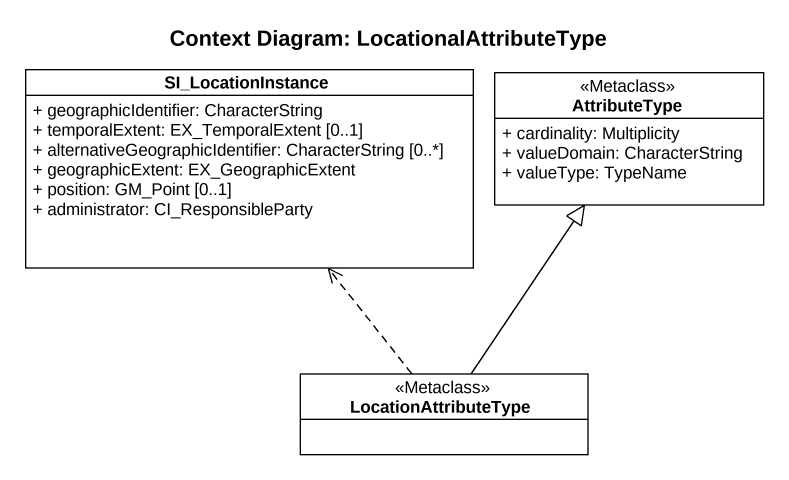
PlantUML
@startuml
title Context Diagram: LocationalAttributeType
hide circle
hide empty members
skinparam classAttributeIconSize 0
class SI_LocationInstance {
  + geographicIdentifier: CharacterString
  + temporalExtent: EX_TemporalExtent [0..1]
  + alternativeGeographicIdentifier: CharacterString [0..*]
  + geographicExtent: EX_GeographicExtent
  + position: GM_Point [0..1]
  + administrator: CI_ResponsibleParty
}
class AttributeType <<Metaclass>> {
  + cardinality: Multiplicity
  + valueDomain: CharacterString
  + valueType: TypeName
}
class LocationAttributeType <<Metaclass>>
LocationAttributeType .up.> SI_LocationInstance
LocationAttributeType -up-|> AttributeType
@enduml
